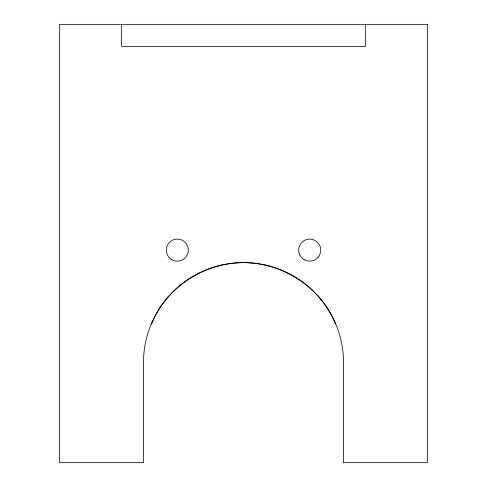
<?xml version="1.0" encoding="UTF-8"?>
<svg xmlns="http://www.w3.org/2000/svg" width="487" height="487" viewBox="0 0 487 487"><rect width="100%" height="100%" fill="white"/><g stroke="black" fill="none" stroke-linecap="round" stroke-linejoin="round"><path stroke-width="0.73" d="M151.573 324.013C166.116 287.354 204.272 262.621 243.5 262.621C282.728 262.621 320.884 287.354 335.427 324.013M365.39 24.35L365.39 46.411L121.61 46.411L121.61 24.35M427.349 24.35L59.651 24.35L59.651 462.65L143.482 462.65L143.482 362.632A100.018 100.018 0 0 1 243.5 262.621A100.018 100.018 0 0 1 343.518 362.632L343.518 462.65L427.349 462.65L427.349 24.35M304.168 259.674A11.031 11.031 0 0 0 320.72 250.117A11.031 11.031 0 0 0 304.168 240.566A11.031 11.031 0 0 0 304.168 259.674M171.795 259.674A11.031 11.031 0 0 0 188.347 250.117A11.031 11.031 0 0 0 171.795 240.566A11.031 11.031 0 0 0 171.795 259.674"/></g></svg>
